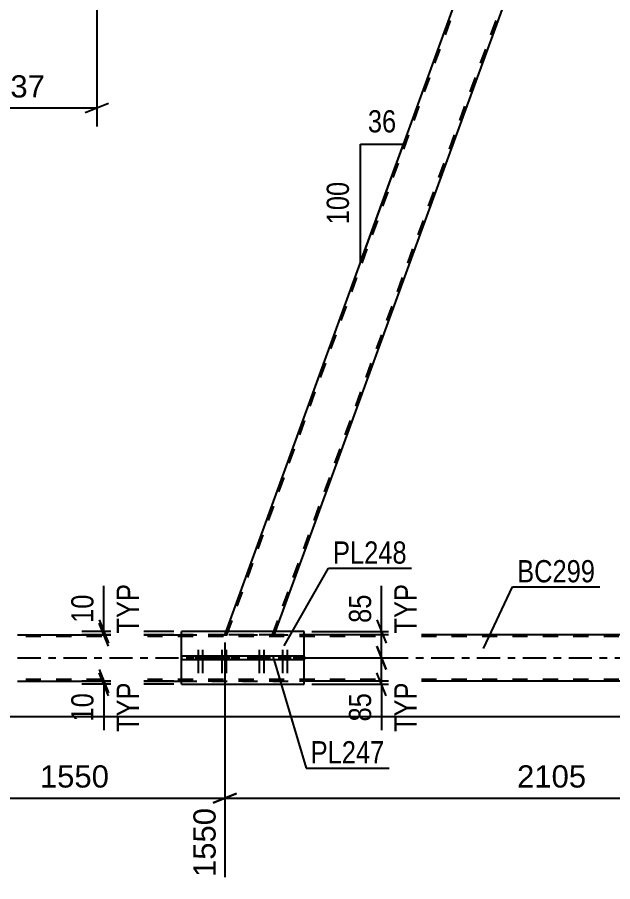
# Model space of a CAD drawing. Header units: millimetres. Extents: x -147 to 694, y -404 to 190.
# Drawn here: x -33.3 to 43.4, y -153.9 to -42.4 of the extents above; entities that cross this region are included whole.
import ezdxf

# ---------------------------------------------------------------- set-up
doc = ezdxf.new("R2010")
doc.units = ezdxf.units.MM
doc.linetypes.add('DXK_LINE_DOT2', pattern=[3.9198, 1.9599, -1.9599])
doc.linetypes.add('DXK_LINE_DOT3', pattern=[5.9187, 2.979, -0.9799, 0.9799, -0.9799])
doc.styles.add('Arial', font='ARIAL.TTF', dxfattribs={"height": 0.2})
doc.styles.add('Arial Narrow', font='ARIALN.TTF', dxfattribs={"height": 0.2})

# ---------------------------------------------------------------- blocks, each defined once
blk = doc.blocks.new('Part-318897192-3935 - 3274')
at = {"color": 2, "linetype": 'Continuous'}
for p, q in [((3.66, -124.76), (-12.12, -124.76)), ((-12.12, -124.76), (-12.12, -125.24)), ((-5.64, -125.24), (-5.64, -124.76)), ((-2.88, -125.24), (-2.88, -124.76)), ((3.66, -124.76), (3.66, -125.24)), ((3.66, -125.24), (-12.12, -125.24))]:
    blk.add_line(p, q, dxfattribs=at)
blk = doc.blocks.new('Part-318897192-3499 - 3274')
at = {"color": 2, "linetype": 'Continuous'}
for p, q in [((-33.24, -122), (-12.12, -122)), ((69.4, -122), (3.66, -122)), ((-33.24, -128), (-12.12, -128)), ((69.4, -128), (3.66, -128))]:
    blk.add_line(p, q, dxfattribs=at)
at = {"color": 7, "linetype": 'DXK_LINE_DOT2'}
for p, q in [((557.73, -122.24), (-33.24, -122.24)), ((557.73, -122), (-12.12, -122)), ((-12.12, -122), (3.66, -122)), ((557.73, -127.76), (-33.24, -127.76)), ((557.73, -128), (-12.12, -128)), ((-12.12, -128), (3.66, -128))]:
    blk.add_line(p, q, dxfattribs=at)
at = {"color": 7, "linetype": 'DXK_LINE_DOT3'}
blk.add_line((-33.24, -125), (557.73, -125), dxfattribs=at)
blk = doc.blocks.new('Part-318897192-3877 - 3274')
at = {"color": 7, "linetype": 'DXK_LINE_DOT2'}
for p, q in [((-6.28, -122), (37.03, -3)), ((-0.4, -122), (42.91, -3)), ((-6.53, -122), (-6.39, -121.6)), ((-0.15, -122), (-6.53, -122)), ((-0.15, -122), (0, -121.6))]:
    blk.add_line(p, q, dxfattribs=at)
at = {"color": 2, "linetype": 'Continuous'}
for p, q in [((-6.39, -121.6), (36.63, -3.4)), ((0, -121.6), (43.02, -3.4))]:
    blk.add_line(p, q, dxfattribs=at)
blk = doc.blocks.new('Bolt-318897192-3925 - 3274')
at = {"linetype": 'Continuous'}
for points in [[(-9.62, -124.76), (-10.34, -124.76), (-10.34, -125.24), (-9.62, -125.24)], [(-9.07, -124.76), (-9.79, -124.76), (-9.79, -125.24), (-9.07, -125.24)], [(-6.57, -124.76), (-7.29, -124.76), (-7.29, -125.24), (-6.57, -125.24)], [(-6.02, -124.76), (-6.74, -124.76), (-6.74, -125.24), (-6.02, -125.24)]]:
    blk.add_hatch(color=1, dxfattribs=at).paths.add_polyline_path(points)
at = {"color": 1, "linetype": 'Continuous'}
for p, q in [((-10.34, -124.76), (-10.34, -125.24)), ((-9.98, -123.96), (-9.98, -126.96)), ((-9.79, -124.76), (-9.79, -125.24)), ((-9.62, -124.76), (-9.62, -125.24)), ((-9.43, -123.96), (-9.43, -126.96)), ((-9.07, -124.76), (-9.07, -125.24)), ((-7.29, -124.76), (-7.29, -125.24)), ((-6.93, -123.96), (-6.93, -126.96)), ((-6.74, -124.76), (-6.74, -125.24)), ((-6.57, -124.76), (-6.57, -125.24)), ((-6.38, -123.96), (-6.38, -126.96)), ((-6.02, -124.76), (-6.02, -125.24))]:
    blk.add_line(p, q, dxfattribs=at)
blk = doc.blocks.new('Part-318897192-3930 - 3274')
at = {"color": 2, "linetype": 'Continuous'}
for p, q in [((3.66, -121.6), (-12.12, -121.6)), ((-12.12, -124.76), (-12.12, -121.6)), ((3.66, -124.76), (3.66, -121.6)), ((-12.12, -128.4), (-12.12, -125.24)), ((3.66, -128.4), (3.66, -125.24)), ((-12.12, -128.4), (3.66, -128.4))]:
    blk.add_line(p, q, dxfattribs=at)
at = {"color": 7, "linetype": 'DXK_LINE_DOT2'}
for p, q in [((-12.12, -125.24), (-12.12, -124.76)), ((3.66, -125.24), (3.66, -124.76))]:
    blk.add_line(p, q, dxfattribs=at)
blk = doc.blocks.new('Bolt-318897192-3986 - 3274')
at = {"linetype": 'Continuous'}
for points in [[(-1.76, -124.76), (-2.48, -124.76), (-2.48, -125.24), (-1.76, -125.24)], [(-1.16, -124.76), (-1.88, -124.76), (-1.88, -125.24), (-1.16, -125.24)], [(1.26, -124.76), (0.54, -124.76), (0.54, -125.24), (1.26, -125.24)], [(1.86, -124.76), (1.14, -124.76), (1.14, -125.24), (1.86, -125.24)]]:
    blk.add_hatch(color=1, dxfattribs=at).paths.add_polyline_path(points)
at = {"color": 1, "linetype": 'Continuous'}
for p, q in [((-2.48, -124.76), (-2.48, -125.24)), ((-2.12, -123.96), (-2.12, -126.96)), ((-1.88, -124.76), (-1.88, -125.24)), ((-1.76, -124.76), (-1.76, -125.24)), ((-1.52, -123.96), (-1.52, -126.96)), ((-1.16, -124.76), (-1.16, -125.24)), ((0.54, -124.76), (0.54, -125.24)), ((0.9, -123.96), (0.9, -126.96)), ((1.14, -124.76), (1.14, -125.24)), ((1.26, -124.76), (1.26, -125.24)), ((1.5, -123.96), (1.5, -126.96)), ((1.86, -124.76), (1.86, -125.24))]:
    blk.add_line(p, q, dxfattribs=at)
blk = doc.blocks.new('StraightDimension-318897192-18873 - 3274')
at = {"color": 7, "linetype": 'Continuous'}
for p, q in [((-22.12, -121.6), (-22.12, -115.7)), ((-22.12, -121.6), (-22.12, -115.7)), ((-22.72, -120.1), (-21.52, -123.1)), ((-21.52, -123.5), (-22.72, -120.5)), ((-13.12, -121.6), (-24.97, -121.6)), ((-13.12, -122), (-24.97, -122)), ((-22.12, -122), (-22.12, -121.6))]:
    blk.add_line(p, q, dxfattribs=at)
at = {"color": 0, "linetype": 'Continuous'}
blk.add_wipeout([(-17.02, -114.86), (-21.22, -114.86), (-21.22, -122.45), (-17.02, -122.45)], dxfattribs=at)
at = {"color": 0}
blk.add_wipeout([(-22.87, -116.22), (-27.07, -116.22), (-27.07, -121.08), (-22.87, -121.08)], dxfattribs=at)
at = {"color": 3, "linetype": 'Continuous', "style": 'Arial Narrow'}
blk.add_text('TYP', height=2.863, rotation=90.0002, dxfattribs=at).set_placement((-17.62, -121.85))
at = {"color": 3, "style": 'Arial Narrow'}
blk.add_text('10', height=2.863, rotation=90.0002, dxfattribs=at).set_placement((-23.47, -120.48))
blk = doc.blocks.new('StraightDimension-318897192-18891 - 3274')
at = {"color": 7, "linetype": 'Continuous'}
for p, q in [((13.66, -121.6), (13.66, -115.7)), ((13.66, -121.6), (13.66, -115.7)), ((13.06, -120.1), (14.26, -123.1)), ((4.66, -121.6), (16.06, -121.6)), ((13.66, -125), (13.66, -121.6)), ((14.26, -126.5), (13.06, -123.5)), ((4.66, -125), (16.06, -125))]:
    blk.add_line(p, q, dxfattribs=at)
at = {"color": 0, "linetype": 'Continuous'}
blk.add_wipeout([(18.76, -114.86), (14.56, -114.86), (14.56, -122.45), (18.76, -122.45)], dxfattribs=at)
at = {"color": 0}
blk.add_wipeout([(12.91, -116.22), (8.71, -116.22), (8.71, -121.08), (12.91, -121.08)], dxfattribs=at)
at = {"color": 3, "linetype": 'Continuous', "style": 'Arial Narrow'}
blk.add_text('TYP', height=2.863, rotation=90.0002, dxfattribs=at).set_placement((18.16, -121.85))
at = {"color": 3, "style": 'Arial Narrow'}
blk.add_text('85', height=2.863, rotation=90.0002, dxfattribs=at).set_placement((12.31, -120.48))
blk = doc.blocks.new('StraightDimension-318897192-10247 - 3274')
at = {"color": 7, "linetype": 'Continuous'}
for p, q in [((-6.53, -123), (-6.53, -153.25)), ((-45.34, -129), (-45.34, -146.58)), ((-43.84, -142.46), (-46.84, -143.66)), ((-8.03, -143.66), (-5.03, -142.46)), ((-45.34, -143.06), (-6.53, -143.06))]:
    blk.add_line(p, q, dxfattribs=at)
at = {"color": 0}
blk.add_wipeout([(-20.89, -142.31), (-20.89, -138.11), (-30.98, -138.11), (-30.98, -142.31)], dxfattribs=at)
at = {"color": 3, "style": 'Arial'}
blk.add_text('1550', height=2.865, dxfattribs=at).set_placement((-30.38, -141.71))
at = {"color": 0, "linetype": 'Continuous'}
for points in [[(-45.94, -143.76), (-50.14, -143.76), (-50.14, -147.18), (-45.94, -147.18)], [(-7.13, -143.76), (-11.33, -143.76), (-11.33, -153.85), (-7.13, -153.85)]]:
    blk.add_wipeout(points, dxfattribs=at)
at = {"color": 3, "linetype": 'Continuous', "style": 'Arial'}
for s, height, p in [('0', 2.87, (-46.54, -146.58)), ('1550', 2.865, (-7.73, -153.25))]:
    blk.add_text(s, height=height, rotation=90.0002, dxfattribs=at).set_placement(p)
blk = doc.blocks.new('StraightDimension-318897192-10246 - 3274')
at = {"color": 7, "linetype": 'Continuous'}
for p, q in [((-6.53, -123), (-6.53, -153.25)), ((77.65, -123), (77.65, -153.25)), ((-5.03, -142.46), (-8.03, -143.66)), ((76.15, -143.66), (79.15, -142.46)), ((-6.53, -143.06), (77.65, -143.06))]:
    blk.add_line(p, q, dxfattribs=at)
at = {"color": 0}
blk.add_wipeout([(40.61, -142.31), (40.61, -138.11), (30.51, -138.11), (30.51, -142.31)], dxfattribs=at)
at = {"color": 3, "style": 'Arial'}
blk.add_text('2105', height=2.865, dxfattribs=at).set_placement((31.11, -141.71))
at = {"color": 0, "linetype": 'Continuous'}
blk.add_wipeout([(77.05, -143.76), (72.85, -143.76), (72.85, -153.85), (77.05, -153.85)], dxfattribs=at)
at = {"color": 3, "linetype": 'Continuous', "style": 'Arial'}
blk.add_text('3655', height=2.865, rotation=90.0002, dxfattribs=at).set_placement((76.45, -153.25))
blk = doc.blocks.new('StraightDimension-318897192-18855 - 3274')
at = {"color": 7, "linetype": 'Continuous'}
for p, q in [((-22.72, -126.5), (-21.52, -129.5)), ((-21.52, -129.9), (-22.72, -126.9)), ((-13.12, -128), (-24.97, -128)), ((-22.12, -128.4), (-22.12, -128)), ((-13.12, -128.4), (-24.97, -128.4)), ((-22.12, -128.4), (-22.12, -134.31)), ((-22.12, -128.4), (-22.12, -134.31))]:
    blk.add_line(p, q, dxfattribs=at)
at = {"color": 0, "linetype": 'Continuous'}
blk.add_wipeout([(-17.02, -127.56), (-21.22, -127.56), (-21.22, -135.15), (-17.02, -135.15)], dxfattribs=at)
at = {"color": 0}
blk.add_wipeout([(-22.87, -128.93), (-27.07, -128.93), (-27.07, -133.79), (-22.87, -133.79)], dxfattribs=at)
at = {"color": 3, "linetype": 'Continuous', "style": 'Arial Narrow'}
blk.add_text('TYP', height=2.863, rotation=90.0002, dxfattribs=at).set_placement((-17.62, -134.55))
at = {"color": 3, "style": 'Arial Narrow'}
blk.add_text('10', height=2.863, rotation=90.0002, dxfattribs=at).set_placement((-23.47, -133.19))
blk = doc.blocks.new('StraightDimension-318897192-4161 - 3274')
at = {"color": 7, "linetype": 'Continuous'}
for p, q in [((-23.04, -4), (-23.04, -56.49)), ((-24.54, -54.69), (-21.54, -53.49)), ((-45.34, -54.09), (-23.04, -54.09))]:
    blk.add_line(p, q, dxfattribs=at)
at = {"color": 0}
blk.add_wipeout([(-29.14, -53.34), (-29.14, -49.14), (-39.23, -49.14), (-39.23, -53.34)], dxfattribs=at)
at = {"color": 3, "style": 'Arial'}
blk.add_text('1137', height=2.865, dxfattribs=at).set_placement((-38.63, -52.74))
blk = doc.blocks.new('AngleDimension-318897192-5018 - 3274')
at = {"color": 7, "linetype": 'Continuous'}
for p, q in [((10.95, -58.74), (16.49, -58.74)), ((10.95, -73.96), (16.49, -58.74)), ((10.95, -73.96), (10.95, -58.74)), ((11.96, -71.19), (16.49, -58.74))]:
    blk.add_line(p, q, dxfattribs=at)
at = {"color": 0}
for points in [[(16.15, -57.84), (16.15, -53.64), (11.29, -53.64), (11.29, -57.84)], [(10.05, -63), (5.85, -63), (5.85, -69.69), (10.05, -69.69)]]:
    blk.add_wipeout(points, dxfattribs=at)
at = {"color": 3, "style": 'Arial Narrow'}
blk.add_text('36', height=2.863, dxfattribs=at).set_placement((11.89, -57.24))
blk.add_text('100', height=2.863, rotation=90.0002, dxfattribs=at).set_placement((9.45, -69.09))
blk = doc.blocks.new('StraightDimension-318897192-18892 - 3274')
at = {"color": 7, "linetype": 'Continuous'}
for p, q in [((13.06, -123.5), (14.26, -126.5)), ((4.66, -125), (16.06, -125)), ((13.66, -128.4), (13.66, -125)), ((14.26, -129.9), (13.06, -126.9)), ((4.66, -128.4), (16.06, -128.4)), ((13.66, -128.4), (13.66, -134.31)), ((13.66, -128.4), (13.66, -134.31))]:
    blk.add_line(p, q, dxfattribs=at)
at = {"color": 0, "linetype": 'Continuous'}
blk.add_wipeout([(18.76, -127.56), (14.56, -127.56), (14.56, -135.15), (18.76, -135.15)], dxfattribs=at)
at = {"color": 0}
blk.add_wipeout([(12.91, -128.93), (8.71, -128.93), (8.71, -133.79), (12.91, -133.79)], dxfattribs=at)
at = {"color": 3, "linetype": 'Continuous', "style": 'Arial Narrow'}
blk.add_text('TYP', height=2.863, rotation=90.0002, dxfattribs=at).set_placement((18.16, -134.55))
at = {"color": 3, "style": 'Arial Narrow'}
blk.add_text('85', height=2.863, rotation=90.0002, dxfattribs=at).set_placement((12.31, -133.19))
blk = doc.blocks.new('StraightDimension-318897192-19221 - 3274')
at = {"color": 7, "linetype": 'Continuous'}
blk.add_line((72.11, -132.6), (-78.83, -132.6), dxfattribs=at)
blk = doc.blocks.new('Mark-318897192-3495 - 3274')
at = {"color": 30, "linetype": 'Continuous'}
for p, q in [((26.81, -123.77), (30.53, -115.85)), ((30.53, -115.85), (41.78, -115.85))]:
    blk.add_line(p, q, dxfattribs=at)
at = {"color": 0}
blk.add_wipeout([(41.18, -115.25), (41.18, -112.25), (31.13, -112.25), (31.13, -115.25)], dxfattribs=at)
blk.add_wipeout([(41.18, -115.25), (41.18, -112.25), (31.13, -112.25), (31.13, -115.25)], dxfattribs=at)
at = {"color": 3, "style": 'Arial Narrow'}
blk.add_text('BC299', height=2.863, dxfattribs=at).set_placement((31.13, -115.25))
blk = doc.blocks.new('Mark-318897192-3926 - 3274')
at = {"color": 30, "linetype": 'Continuous'}
for p, q in [((1.1, -123.44), (6.8, -113.44)), ((6.8, -113.44), (17.5, -113.44))]:
    blk.add_line(p, q, dxfattribs=at)
at = {"color": 0}
blk.add_wipeout([(16.9, -112.84), (16.9, -109.84), (7.4, -109.84), (7.4, -112.84)], dxfattribs=at)
blk.add_wipeout([(16.9, -112.84), (16.9, -109.84), (7.4, -109.84), (7.4, -112.84)], dxfattribs=at)
at = {"color": 3, "style": 'Arial Narrow'}
blk.add_text('PL248', height=2.863, dxfattribs=at).set_placement((7.4, -112.84))
blk = doc.blocks.new('Mark-318897192-3931 - 3274')
at = {"color": 30, "linetype": 'Continuous'}
for p, q in [((-0.34, -124.76), (3.92, -139.19)), ((3.92, -139.19), (14.62, -139.19))]:
    blk.add_line(p, q, dxfattribs=at)
at = {"color": 0}
blk.add_wipeout([(14.02, -138.59), (14.02, -135.59), (4.52, -135.59), (4.52, -138.59)], dxfattribs=at)
blk.add_wipeout([(14.02, -138.59), (14.02, -135.59), (4.52, -135.59), (4.52, -138.59)], dxfattribs=at)
at = {"color": 3, "style": 'Arial Narrow'}
blk.add_text('PL247', height=2.863, dxfattribs=at).set_placement((4.52, -138.59))

msp = doc.modelspace()

# ---------------------------------------------------------------- block references
for name in ['Part-318897192-3877 - 3274', 'Part-318897192-3499 - 3274', 'Part-318897192-3930 - 3274', 'Part-318897192-3935 - 3274', 'Bolt-318897192-3925 - 3274', 'Bolt-318897192-3986 - 3274']:
    msp.add_blockref(name, (0, 0))

# ---------------------------------------------------------------- next in the draw order: block references
for name in ['AngleDimension-318897192-5018 - 3274', 'StraightDimension-318897192-18873 - 3274', 'StraightDimension-318897192-18891 - 3274']:
    msp.add_blockref(name, (0, 0))

# ---------------------------------------------------------------- next in the draw order: block references
for name in ['StraightDimension-318897192-4161 - 3274', 'StraightDimension-318897192-10247 - 3274']:
    msp.add_blockref(name, (0, 0))

# ---------------------------------------------------------------- next in the draw order: block references
for name in ['StraightDimension-318897192-10246 - 3274', 'StraightDimension-318897192-18855 - 3274']:
    msp.add_blockref(name, (0, 0))

# ---------------------------------------------------------------- next in the draw order: block references
msp.add_blockref('StraightDimension-318897192-18892 - 3274', (0, 0))

# ---------------------------------------------------------------- next in the draw order: block references
msp.add_blockref('StraightDimension-318897192-19221 - 3274', (0, 0))

# ---------------------------------------------------------------- next in the draw order: block references
for name in ['Mark-318897192-3926 - 3274', 'Mark-318897192-3495 - 3274', 'Mark-318897192-3931 - 3274']:
    msp.add_blockref(name, (0, 0))

doc.saveas('drawing.dxf')
